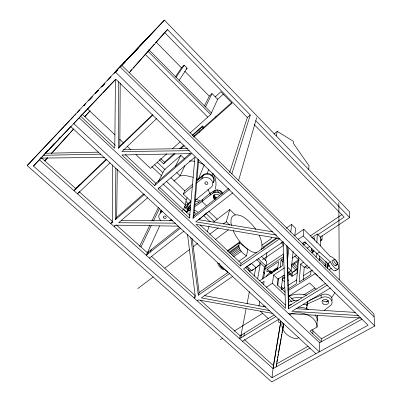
<?xml version="1.0" encoding="UTF-8"?>
<svg xmlns="http://www.w3.org/2000/svg" width="402" height="402" viewBox="0 0 402 402"><rect width="100%" height="100%" fill="white"/><g stroke="black" fill="none" stroke-linecap="round" stroke-linejoin="round"><path stroke-width="0.6" d="M153.051 114.932L118.379 148.197L118.665 81.706M118.379 148.197L119.836 146.132L120.198 83.103M144.7 194.206L115.304 219.743L115.866 168.091M115.304 219.743L116.675 217.387L117.268 169.152M328.143 263.426L328.122 264.325L329.459 265.707L327.449 266.968M327.625 268.591L327.741 263.029M325.846 267.43L326.002 261.305M311.756 329.72L321.444 338.816L321.349 341.785L319.66 342.715L319.349 351.845L73.752 123.585L78.717 118.208M307.007 304.138L321.067 297.882L321.158 295.123A6.698 5.125 5.3 0 1 329.082 295.053A6.698 5.125 5.3 0 1 331.891 300.862M320.409 241.074L321.952 240.049L322.118 235.688M362.167 319.108L321.349 341.785L309.967 331.122L317.032 327.072L317.148 319.153A17.522 13.115 8.5 0 0 315.118 314.841M319.751 260.521L319.826 258.657L325.916 264.672L324.404 265.632M320.339 245.939L320.685 237.371L317.299 233.979L311.605 237.798M319.319 260.546L319.505 256.174M316.153 257.195L316.369 252.803M316.861 242.763L317.299 233.979M312.826 333.806L312.972 330.866M313.801 250.431L313.736 251.612L311.706 252.938M314.369 240.079L314.515 237.657L312.982 238.682M306.781 308.711L307.389 301.656L306.917 306.017M246.461 255.943C242.371 253.205 237.029 248.325 239.486 242.803L247.873 249.431L246.461 255.943L238.798 261.305M303.259 279.938L304.208 267.486L300.671 264.049L303.706 262.074M229.477 189.503L193.025 218.276L197.985 159.056M193.025 218.276L193.945 215.849L198.719 159.363M336.695 261.998A7.377 2.708 56 0 1 337.69 269.229A7.377 2.708 56 0 1 330.715 262.596L330.404 261.908L319.535 252.044L303.254 235.909L303.817 229.271L294.083 235.939M308.691 169.483L309.007 165.765L293.204 143.097L293.455 141.348L277.254 131.364L273.943 134.052M300.671 264.049L299.143 281.998L310.736 274.666L310.947 271.084L312.269 270.244M292.857 264.712L297.39 269.099L297.023 273.094L291.952 276.36L287.802 272.375M298.781 256.963L296.344 283.772L287.892 289.113M297.565 265.345L297.927 261.39L291.4 265.667L295.927 270.043M327.409 285.048L288.49 308.816L288.787 305.982L287.194 246.094M291.952 276.36L292.36 272.355L297.39 269.099M287.43 272.973L291.108 270.581L293.143 251.35M294.822 235.512L295.586 228.281L291.666 224.396L286.214 228.21M306.58 309.128L306.781 307.259M288.159 280.757L288.259 279.832M299.048 337.389L296.41 338.901C290.807 337.866 285.058 334.544 282.852 329.072L283.174 326.183M287.254 262.074L288.912 247.908M290.757 232.17L291.666 224.396M106.59 159.504L74.038 190.744L75.687 188.533L41.225 157.669L33.461 166.051L271.983 377.729L273.44 365.634L280.827 320.871M281.204 289.51L282.787 276.687L284.742 278.164M283.651 255.376L282.32 265.797L259.551 280.862M284.274 275.023L277.968 279.124L277.214 284.772L285.325 292.445M277.747 285.34L278.646 278.546M280.119 267.42L281.098 260.009L283.671 258.285M277.501 269.707L278.611 261.672L267.235 269.28L266.843 271.747L270.239 270.943L272.079 272.616M188.01 209.336L188.824 206.919L189.91 205.774A7.06 5.909 20.9 0 1 190.834 205.181M266.325 287.244L272.435 283.274L273.636 275.008L284.651 267.767M271.39 237.085L271.109 238.773L261.707 245.351M214.16 194.679L215.135 196.91L214.356 199.196L213.377 196.96L213.894 195.045M256.566 259.501L264.506 267.039L265.978 266.044L266.747 261.406L261.305 256.21M265.571 268.672L266.059 265.737L283.551 253.953M263.541 284.822L264.124 281.264L261.531 282.973M71.018 126.273L39.316 159.73L273.084 368.604L280.897 321.283M181.84 211.005L183.418 209.728L185.372 204.99L186.201 200.05L187.161 197.729M258.908 306.359L259.722 301.455M263.606 278.159L265.139 268.968L283.837 256.421M262.466 279.154L264.541 266.807M265.581 260.632L266.933 252.612M276.817 362.101L277.355 359.056M277.571 357.84L277.787 356.624M278.003 355.403L278.214 354.187M278.43 352.971L281.018 338.358M281.234 337.142L281.772 334.097M281.988 332.881L282.204 331.66M282.42 330.444L282.636 329.228M282.958 327.399L283.696 323.228M283.897 323.178L276.149 366.9L276.491 363.931L308.193 346.217M257.622 278.898L260.486 262.953M263.014 248.853L263.345 247.014L276.606 237.778M243.873 336.072L244.406 333.213M254.195 276.089L255.692 268.189M240.853 335.891L246.079 308.842M247.029 303.922L249.401 291.621M240.863 337.906L241.416 335.047M274.109 314.987L240.155 335.821L239.597 338.685L275.867 316.53M276.315 135.966L277.254 131.364M312.148 252.642L313.625 250.763L312.243 251.044L311.455 250.441L311.907 248.26M240.456 265.998L279.887 238.682L196.055 224.401L240.456 265.998L241.054 263.35L277.204 238.22M266.109 276.3L270.038 272.224L270.39 271.008M223.271 224.02L226.271 221.748L229.783 209.583L235.255 214.859C242.763 214.437 248.521 220.703 253.149 225.829A22.417 10.1 53.8 0 1 255.848 229.487M238.597 180.508L256.677 117.61M229.914 273.305L198.317 295.189L199.136 292.495L192.201 238.612M231.833 173.845L250.27 115.017L167.478 29.597L165.086 32.105M229.698 172.468L247.336 117.52L250.27 115.017M222.261 194.086L222.628 192.945C221.286 190.804 218.678 189.664 216.191 189.975C208.09 193.131 202.593 200.915 194.764 204.774M221.733 191.809L220.994 194.081C219.17 192.342 216.382 191.699 214.01 192.613C207.07 196.754 201.457 202.769 194.377 206.744M219.809 193.156L220.557 190.89M207.316 231.642L209.065 226.336M218.417 192.518L219.175 190.252M215.065 199.744L215.839 197.452L215.135 196.91M216.919 192.201L217.683 189.94M213.819 198.518L214.598 196.231M213.482 197.754L214.266 195.472M215.412 192.236L216.191 189.975M213.377 196.96L213.964 195.251M214.01 192.613L214.794 190.352M212.804 193.312L213.593 191.05M210.115 195.121L210.924 192.849M202.899 199.291L202.045 201.588L206.266 205.613M211.975 175.403L212.879 173.156M207.13 173.604L208.678 169.609M189.659 217.748L190.035 216.778M249.471 271.069L251.612 270.727L256.044 267.722L259.195 265.124L260.089 262.843M196.141 183.463L201.829 178.729L203.1 175.513L196.99 180.619M196.558 178.789L198.246 179.568L203.095 175.538L203.367 174.85A6.417 5.568 20.7 0 1 211.698 175.001A6.417 5.568 20.7 0 1 213.351 182.473M189.91 205.774L187.734 211.211L186.634 212.372M187.493 209.95L188.151 208.311M188.824 206.919L186.689 212.241L183.689 209.427L189.96 215.387M198.246 179.568L204.271 164.75M185.332 208.231L186.759 207.08L188.131 203.713M186.759 207.08L185.362 205.764L190.9 201.266L183.352 194.121L184.769 190.834L192.759 184.156M215.452 117.912L216.105 116.409M150.247 252.049L151.378 249.541M147.408 254.285L148.554 251.778M159.624 225.934L146.212 255.235L180.533 228.14M190.056 132.977L210.693 114.505L217.648 99.304L223.296 94.189M184.845 165.699L180.141 175.82L173.996 181.066M192.322 135.69L202.181 126.926L202.623 125.987L203.92 127.278M199.08 132.419L199.809 130.871M160.715 220.542A6.176 5.07 24.2 0 1 160.308 213.135L161.629 210.326M140.976 247.009L151.252 225.587M153.418 221.075L159.368 208.673M194.578 135.509L193.824 137.077L232.06 103.193L220.904 91.731L215.266 96.872M139.549 246.431L149.67 225.522M151.855 220.999L158.418 207.437M205.512 106.937L212.05 93.586L217.648 99.304M175.403 166.398L180.86 155.318L184.332 158.679M204.548 105.661L209.261 96.148L212.05 93.586M213.502 196.186C214.361 193.824 217.733 193.704 219.326 195.367M158.242 181.699L164.498 169.684L180.86 155.318M154.629 185.583L191.447 153.599L121.937 154.956L154.629 185.583L155.815 183.327L190.091 153.499M159.202 159.624L163.624 163.84L164.498 162.197L174.071 153.705M114.982 225.165L114.158 226.592L115.821 225.16L178.583 226.14M112.002 222.613L112.836 221.19M179.161 80.325L187.121 68.129L184.227 65.174L181.488 67.868L175.302 76.988M176.096 77.234L184.227 65.174M78.144 192.94L77.496 193.829L110.143 162.795M78.631 192.754L79.601 191.417M77.847 187.086L79.485 184.885M75.169 189.654L76.817 187.448M272.576 272.576L275.631 268.752M274.556 271.35L277.692 267.425M129.248 72.677L167.478 29.597M130.153 71.395L131.816 69.521M133.067 68.114L141.805 58.28M142.635 57.345L154.288 44.23M155.534 42.828L164.272 32.994M44.728 160.78L47.25 158.001M51.446 153.373L69.506 133.464M70.35 132.539L73.29 129.298M84.626 116.801L89.666 111.243M44.788 160.865L47.737 157.609M51.531 153.428L73.852 128.811M84.807 116.731L90.279 110.691M98.339 90.274L97.912 90.736L98.204 90.44M117.469 69.918L117.082 70.355M137.866 48.29L138.564 47.536L128.771 57.888M45.466 153.102L48.009 150.358M52.667 145.328L54.365 143.499M40.421 158.569L41.185 157.75M45.521 153.102L48.069 150.353M50.617 147.604L54.014 143.941M58.682 138.901L60.38 137.067M137.524 48.657L134.549 51.828M27.175 165.554L121.59 65.114L373.885 313.932L374.825 325.992L271.697 381.9L27.175 165.554L63.918 126.736M83.953 105.55L84.812 104.641M88.681 100.525L91.646 97.384M95.123 93.671L98.078 90.535M101.239 87.179L104.661 83.536M107.575 80.42L110.947 76.842M114.017 73.561L117.384 69.993M120.459 66.707L125.188 61.682M126.474 60.31L141.303 44.532M89.942 99.314L92.299 96.776L89.495 99.686M95.631 93.264L98.098 90.641M102.043 86.44L104.852 83.44M108.455 79.616L110.932 76.993M115.263 72.38L117.756 69.732M120.565 66.722L121.414 65.817M121.7 65.531L125.434 61.561M127.354 59.501L132.967 53.516M133.76 52.672L164.398 20.1L349.479 211.708L349.675 217.577L320.057 237.286M116.158 71.395L117.233 70.244M122.399 64.737L125.198 61.767M104.902 83.36L101.611 86.847M130.65 55.973L132.173 54.36M115.575 71.953L117.585 69.827M123.962 63.109L125.133 61.878M64.431 126.238L69.943 120.379M70.903 119.409L73.491 116.68M74.682 115.384L75.973 114.017M77.375 112.58L79.963 109.846M83.847 105.751L85.872 103.57M88.385 100.882L89.244 99.972M96.334 92.47L98.47 90.214M101.972 93.686L79.495 117.379M102.827 92.787L109.238 86.028M109.736 85.455L115.439 79.49L114.776 148.248L80.596 116.218L82.335 114.339L115.354 145.338M33.461 166.051L115.851 79.209L368.086 325.208L271.983 377.729M164.398 20.1L115.203 71.832L374.825 325.992M115.133 71.988L155.825 29.19M139.69 46.26L149.81 35.612M185.945 69.275L187.121 68.129M75.687 188.533L106.314 159.122M119.836 146.132L152.539 114.726M156.725 118.515L121.962 151.559L189.267 150.69M166.855 153.745L150.499 168.388L135.956 154.659M172.423 148.76L180.272 141.735M192.322 135.152L202.623 125.987M179.553 148.84L183.779 145.092M193.638 136.343L231.718 102.56M163.624 163.84L175.061 153.705M180.553 148.84L184.216 145.594M198.643 220.02L207.281 212.412M116.675 217.387L143.574 193.975M147.635 197.774L118.64 222.738L175.674 223.155M158.056 188.799L194.96 157.026L189.473 218.231L158.092 188.754L159.644 187.417L183.418 209.728M183.352 194.121L192.352 186.618M198.528 178.875L203.367 174.85M160.308 213.135L162.679 211.181M253.436 269.229L251.612 270.727L247.135 266.516L250.004 272.109M169.639 220.939L171.543 219.397M195.166 200.271L210.924 187.518A6.487 5.608 20.7 0 0 210.879 179.433A6.487 5.608 20.7 0 0 201.829 178.729M187.347 210.1L187.644 209.864L184.237 206.663M179.573 227.225L147.363 252.717L116.449 225.04M193.945 215.849L228.723 188.327M149.408 258.089L183.86 231.125M232.843 192.789L195.759 221.814L276.646 235.11M324.218 310.389L329.65 306.153A6.739 5.141 5.4 0 0 330.565 298.922A6.739 5.141 5.4 0 0 321.067 297.882M189.171 215.326L190.076 214.628M213.422 222.12L229.783 209.583M137.735 288.621L153.242 276.908M164.745 268.219L189.754 249.33M193.256 246.687L197.759 243.285M209.764 234.215L218.311 227.763M215.462 239.416L228.442 229.758M227.492 250.697L239.924 241.733M227.522 251.421L239.486 242.803M228.879 252.416L238.904 245.22M229.296 253.054L238.833 246.22M229.994 253.888L239.049 247.416M231.472 254.481L239.537 248.732M232.693 255.461L240.265 250.074M233.592 256.727L241.175 251.35M199.136 292.495L227.934 272.471M197.181 300.781L198.417 299.927L272.913 313.454M232.492 276.521L201.352 297.912L269.742 310.64M245.331 267.757L251.557 263.481L256.044 267.722M262.406 259.808L283.516 245.391M255.29 267.777L256.265 267.114M257.24 266.451L259.195 265.124M298.234 239.316L303.254 235.909M190.699 207.517L188.664 208.889A7.12 5.94 20.9 0 1 190.101 208.06M310.053 236.1L342.017 214.567M190.287 209.492L187.734 211.211A7.166 5.96 20.9 0 1 190.292 210.04M302.334 243.451L304.832 241.773L316.932 253.737L327.796 263.556L328.102 264.245A7.357 2.734 56 0 0 332.655 269.873A7.357 2.734 56 0 0 336.012 270.134M302.294 244.044L305.399 241.964M317.595 234.889L344.157 217.1L254.154 124.535M303.264 245.185L306.329 243.13M271.079 272.099L277.812 267.631M292.184 258.104L296.822 255.029M307.158 248.18L309.721 246.481M291.525 264.481L298.993 259.576M316.932 253.737L319.535 252.044M281.887 279.31L285.023 277.274M287.641 275.581L298.103 268.812M304.208 267.486L307.249 265.526M309.535 267.044L307.294 268.481L304.852 266.561M281.5 289.631L284.681 287.606M287.857 285.581L296.867 279.852M303.224 275.807L312.228 270.074M327.796 263.556L330.404 261.908M284.199 291.455L285.254 290.787M327.454 265.35L328.459 264.712M263.139 306.43L264.194 305.766M287.922 290.802L315.344 273.506L317.997 276.089M329.213 269.667L331.303 268.36M335.479 265.742L337.569 264.436M288.505 296.234L309.681 283.008L316.143 289.264M220.316 339.76L222.437 338.439M234.1 331.168L262.722 313.324M335.539 270.702L338.157 269.084M303.651 294.962L314.836 288.073M288.787 305.982L325.876 283.219M242.466 341.248L279.37 318.892M330.404 287.968L291.932 311.279L358.76 315.56M321.444 338.816L359.252 317.696M273.084 368.604L310.289 347.936M289.641 314.645L291.49 313.811L361.303 318.047M291.566 313.816L291.651 313.776A17.733 13.201 8.4 0 1 305.304 313.997L309.485 315.846A17.733 13.201 8.4 0 1 316.907 324.957L317.032 327.072M308.862 300.626L321.158 295.123M189.367 161.086L192.407 160.951L194.844 161.423M98.47 152.157L45.416 153.262L43.527 155.298L100.656 154.152M123.394 149.479L187.729 148.599M235.255 214.859L232.663 216.175A22.417 10.1 53.8 0 0 231.457 225.537M40.888 158.081L104.475 157.398M121.233 220.371L172.955 220.703M288.093 313.605L291.49 313.811M295.962 308.666L355.423 312.434M280.511 322.53L278.681 322.319A21.904 16.412 8.1 0 1 278.229 319.253M198.513 219.673L272.662 231.818M204.623 295.666L265.747 307.002M193.302 177.327L185.845 175.584L180.141 175.82L176.739 172.569M198.503 162.137L203.643 164.448M282.174 279.827L284.611 281.666M227.808 272.139L221.472 267.134L218.874 263.471M79.586 192.025L112.228 221.256L110.836 223.623L112.495 222.185L112.404 165.051M151.464 256.391L194.99 295.375L194.151 298.073L195.392 297.219L187.508 234.416M200.317 300.143L240.155 335.821M244.391 339.62L273.44 365.634M260.24 311.123L268.541 318.771M70.822 126.675L315.927 353.715M79.129 117.761L319.66 342.715M125.193 154.574L155.815 183.327M200.136 224.939L241.054 263.35M245.506 267.531L285.46 305.038M166.433 181.372L186.201 200.05M186.036 201.548L188.121 203.523M272.435 283.274L285.083 295.219M288.249 298.204L291.862 301.621M87.45 108.852L115.057 134.921M119.6 139.213L123.69 143.072M127.323 146.504L130.962 149.936M162.835 183.754L185.372 204.99M281.355 286.646L283.591 288.767M288.48 295.43L294.339 300.977M151.74 166.523L161.735 175.97M203.362 215.351L210.181 221.803M263.436 272.184L264.732 273.405M157.408 162.378L165.132 169.724M208.673 211.145L217.286 219.336M258.039 258.496L265.978 266.044M270.239 270.943L272.35 272.948M270.471 271.36L272.164 272.968M270.395 271.621L272.089 273.229M273.636 275.008L277.968 279.124M270.25 271.918L271.521 273.124M170.915 177.674L184.769 190.834M267.235 269.28L269.727 271.651M270.038 272.224L271.31 273.43M269.782 272.526L271.048 273.727M154.609 164.79L162.795 172.558M205.854 213.392L214.502 221.597M264.034 268.571L264.928 269.42M276.847 268.229L277.757 269.094M283.455 275.239L284.33 276.073M160.544 158.418L164.498 162.197M226.271 221.748L229.758 225.08M263.345 247.014L264.209 247.843M288.767 271.943L292.078 275.124M281.098 260.009L283.194 262.024M287.621 267.224L291.108 270.581M290.551 270.611L292.36 272.355M294.319 263.757L298.028 267.35M281.073 242.597L283.279 244.748M294.711 256.074L299.083 260.33M319.324 277.385L322.414 280.4M120.027 66.762L374.116 316.876M311.379 249.848L313.52 251.959M202.181 126.926L203.407 128.148M303.817 229.271L319.821 245.205L330.479 256.702L330.801 256.652A7.377 2.708 56 0 1 335.318 260.069M320.746 238.843L321.952 240.049M145.117 54.164L207.759 117.133M148.835 49.702L211.427 112.907M148.137 51.421L210.693 114.505M156.222 42.145L181.488 67.868M184.739 71.174L209.261 96.148M164.689 32.522L247.336 117.52M255.788 120.711L349.675 217.577M282.852 329.072L282.249 327.705A17.733 13.201 8.4 0 1 282.194 322.555M233.175 230.527C236.316 238.004 241.552 244.592 248.044 249.446A22.417 10.1 53.8 0 0 256.989 252.773M190.804 237.391L198.317 295.189M317.545 315.153L317.605 316.243M317.304 315.776L317.495 319.062A17.392 13.09 8.1 0 1 317.148 320.746M286.787 245.597L288.49 308.816M338.831 202.568L339.258 279.782M216.663 197.834A3.487 2.99 18.3 0 1 215.839 197.452M194.528 210.301A7.166 5.96 20.9 0 1 197.709 212.211M199.548 218.291A7.166 5.96 20.9 0 1 198.844 219.683M193.905 212.316A4.658 3.874 20.9 0 1 195.965 213.552M223.768 268.687A5.829 2.93 54.7 0 1 219.02 263.601M224.628 269.461A5.819 2.935 54.7 0 1 220.663 267.938A5.819 2.935 54.7 0 1 217.628 262.973M259.144 235.25A22.417 10.1 53.8 0 1 261.33 249.823M291.42 298.555A21.613 16.321 8 0 1 301.952 297.691M288.505 296.445A21.457 16.246 7.9 0 1 306.691 295.184M188.583 204.085A8.03 6.749 20.9 0 1 189.327 202.482M195.055 199.563A8.03 6.749 20.9 0 1 200.075 200.864M188.01 209.301A8.065 6.769 20.9 0 1 190.92 202.1M195.452 201.226A8.065 6.769 20.9 0 1 198.995 202.256M203.095 175.538A6.427 5.573 20.7 0 1 211.221 175.528A6.427 5.573 20.7 0 1 213.356 182.759M160.865 211.216A6.11 5.035 24.3 0 1 161.393 210.01M207.889 189.322A24.527 20.728 22.9 0 1 209.749 193.709M213.176 173.659A23.482 20.2 23 0 1 215.221 189.156M160.393 212.824A6.12 5.04 24.3 0 1 160.524 211.939M160.654 211.522A6.12 5.04 24.3 0 1 161.051 210.733M334.961 292.184A12.829 6.226 -44.9 0 1 331.409 297.666M328.138 300.817A12.829 6.226 -44.9 0 1 326.364 302.118M160.353 212.859A6.12 5.045 24.3 0 1 161.006 210.769M328.163 300.842A3.352 2.563 5.3 0 1 322.404 300.204M288.525 305.57A21.904 16.412 8.1 0 1 291.36 304.626M303.168 304.163A21.904 16.412 8.1 0 1 307.133 305.133M288.39 302.314A21.743 16.341 8 0 1 298.284 300.279M298.259 307.168A17.522 13.115 8.5 0 1 308.821 309.61M336.127 264.938A3.206 1.176 56 0 1 334.434 265.079A3.206 1.176 56 0 1 332.163 261.637A3.206 1.176 56 0 1 333.082 260.315M335.896 260.818A7.377 2.708 56 0 1 336.439 261.601M337.715 263.662L337.705 264.124A3.131 1.141 55.9 0 1 335.705 263.677A3.131 1.141 55.9 0 1 333.75 260.144L333.76 259.687A3.131 1.141 55.9 0 1 335.504 259.903L336.022 260.426A3.131 1.141 55.9 0 1 337.715 263.662M283.058 241.783L243.567 268.913L285.606 308.299L283.058 241.783M163.544 217.748A1.472 1.206 24.2 0 0 166.016 217.974A1.472 1.206 24.2 0 0 164.689 215.99A1.472 1.206 24.2 0 0 163.544 217.748M205.075 183.704A1.548 1.337 20.7 0 0 207.708 183.915A1.548 1.337 20.7 0 0 206.377 181.774A1.548 1.337 20.7 0 0 205.075 183.704M323.419 304.043A3.372 2.573 5.4 0 0 328.72 302.404A3.372 2.573 5.4 0 0 323.977 299.621A3.372 2.573 5.4 0 0 323.419 304.043"/></g></svg>
